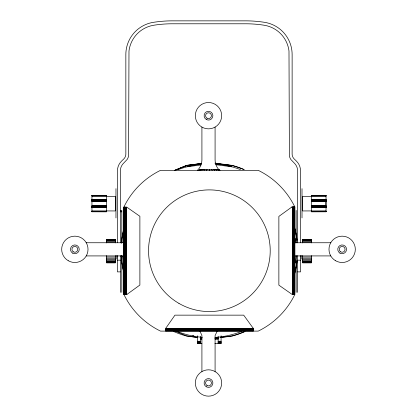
<?xml version="1.0" encoding="UTF-8"?>
<svg xmlns="http://www.w3.org/2000/svg" width="417" height="417" viewBox="0 0 417 417"><rect width="100%" height="100%" fill="white"/><g stroke="black" fill="none" stroke-linecap="round" stroke-linejoin="round"><path stroke-width="0.63" d="M221.083 337.52L220.588 337.588L232.243 336.05A88.336 88.336 0 0 0 244.967 331.578M243.705 169.537A88.143 88.143 0 0 0 232.191 165.58L215.36 163.558M217.158 331.218L215.083 335.586L215.083 371.578M197.361 170.402C200.233 167.754 201.917 163.902 201.917 159.998L201.917 127.086A13.167 13.167 0 0 1 201.917 104.281A13.167 13.167 0 0 1 221.667 115.686A13.167 13.167 0 0 1 201.917 127.086M123.922 294.501A79.261 79.261 0 0 0 160.529 331.108L258.227 331.108A79.261 79.261 0 0 0 294.829 294.501L294.829 206.947A79.261 79.261 0 0 0 258.227 170.339L160.529 170.339A79.261 79.261 0 0 0 123.922 206.947L123.922 294.501L126.82 294.501L139.883 285.04L139.883 216.293L126.82 207.166L123.922 207.166M294.829 206.947L291.931 206.947L278.869 216.407L278.869 285.155L291.931 294.282L294.829 294.282M174.676 170.298L186.514 165.398L201.62 163.407M175.343 170.23L186.566 165.58L201.635 163.6M174.702 170.381L186.566 165.58M201.458 163.808L186.613 165.763L186.514 165.398L201.62 163.542M186.894 166.821L200.905 164.965M215.021 338.124L218.154 337.588L215.021 337.588M221.083 337.327L232.191 335.867A88.143 88.143 0 0 0 244.294 331.656M215.104 338.307L218.154 337.906L218.154 338.87L215.104 338.87M91.948 195.51L106.58 195.563M311.395 195.51L326.026 195.563M91.948 195.62L106.58 195.62M311.395 195.62L326.026 195.62M91.948 195.677L106.58 195.677M311.395 195.745L326.026 195.677M91.948 195.823L106.58 195.823M311.395 195.823L326.026 195.823M106.58 196.324L115.358 196.324L115.358 210.95L91.948 210.877M311.395 196.324L302.617 196.324L302.617 210.95L326.026 210.877M91.948 196.397L106.58 196.397M311.395 196.397L326.026 196.397M91.948 199.587L106.58 199.587M311.395 199.587L326.026 199.587M91.948 199.733L106.58 199.733M311.395 199.733L326.026 199.733M91.948 199.842L106.58 199.842M311.395 199.842L326.026 199.842M91.948 199.967L106.58 199.967M311.395 199.967L326.026 199.967M91.948 200.113L106.58 200.113M311.395 200.113L326.026 200.113M91.948 200.28L106.58 200.28M311.395 200.28L326.026 200.28M91.948 200.462L106.58 200.462M311.395 200.462L326.026 200.462M91.948 200.66L106.58 200.66M311.395 200.66L326.026 200.66M91.948 200.869L106.58 200.869M311.395 200.869L326.026 200.869M91.948 201.093L106.58 201.093M311.395 201.093L326.026 201.093M91.948 201.322L106.58 201.322M311.395 201.322L326.026 201.322M91.948 201.557L106.58 201.557M311.395 201.557L326.026 201.557M91.948 205.717L106.58 205.717M311.395 205.717L326.026 205.717M91.948 205.951L106.58 205.951M311.395 205.951L326.026 205.951M91.948 206.18L106.58 206.18M311.395 206.18L326.026 206.18M91.948 206.405L106.58 206.405M311.395 206.405L326.026 206.405M91.948 206.613L106.58 206.613M311.395 206.613L326.026 206.613M91.948 206.811L106.58 206.811M311.395 206.811L326.026 206.811M91.948 206.994L106.58 206.994M311.395 206.994L326.026 206.994M91.948 207.16L106.58 207.16M311.395 207.16L326.026 207.16M91.948 207.306L106.58 207.306M311.395 207.306L326.026 207.306M91.948 207.437L106.58 207.437M311.395 207.437L326.026 207.437M91.948 207.541L106.58 207.541M311.395 207.541L326.026 207.541M91.948 207.687L106.58 207.687M311.395 207.687L326.026 207.687M120.351 210.418L121.816 210.418L121.816 242.652M91.948 211.455L106.58 211.455M311.395 211.455L326.026 211.455M91.948 211.528L106.58 211.528M311.395 211.528L326.026 211.528M91.948 211.596L106.58 211.659M311.395 211.596L326.026 211.659M91.948 211.711L106.58 211.711M311.395 211.711L326.026 211.711M91.948 211.763L106.58 211.805L106.58 195.469L91.948 195.469L91.948 211.805M120.351 211.815L121.816 211.815M326.026 211.763L311.395 211.805L311.395 195.469L326.026 195.469L326.026 211.805M106.58 239.681L115.358 239.681M302.617 239.681L311.395 239.681M106.58 239.879L115.358 239.879M302.617 239.879L311.395 239.879M106.58 240.463L115.358 240.463M302.617 240.463L311.395 240.463M106.58 241.047L115.358 241.047M302.617 241.047L311.395 241.047M106.58 241.98L115.358 241.98M302.617 241.98L311.395 241.98M86.251 242.751L122.249 242.751A35.059 35.059 0 0 0 123.74 242.126M294.751 242.751L330.749 242.751M86.251 255.918L122.249 255.918L123.74 256.544M294.751 255.918L330.749 255.918M106.58 257.034L115.358 257.034M302.617 257.034L311.395 257.034M106.58 258.248L115.358 258.248M302.617 258.248L311.395 258.248M106.58 259.457L115.358 259.457M302.617 259.457L311.395 259.457M117.427 260.177L120.351 260.177M297.623 260.177L300.548 260.177M106.58 260.39L115.358 260.39M302.617 260.39L311.395 260.39M106.58 261.318L115.358 261.318M302.617 261.318L311.395 261.318M106.58 261.902L115.358 261.902M302.617 261.902L311.395 261.902M106.58 262.491L115.358 262.491M302.617 262.491L311.395 262.491M106.58 262.689L115.358 262.689M302.617 262.689L311.395 262.689M120.351 271.879L117.427 271.879L117.427 255.616M297.623 271.879L300.548 271.879L300.548 255.621M253.155 331.108L253.155 328.21L252.817 328.21L253.155 328.685L165.815 328.685M165.815 328.945L253.155 328.945M165.815 329.503L253.155 329.503M165.815 329.764L253.155 329.764M165.815 330.019L253.155 330.019M165.815 330.248L253.155 330.248M165.815 330.65L253.155 330.65M165.815 330.806L253.155 330.806M165.815 330.931L253.155 330.931M200.598 337.588L201.854 337.588M200.598 338.87L201.818 338.87M200.598 339.063L201.854 339.063M215.021 339.063L218.154 339.063M197.674 341.257L200.598 341.257M218.154 341.257L221.083 341.257M197.674 341.825L200.598 341.825M218.154 341.825L221.083 341.825M197.674 342.352L200.598 342.352M218.154 342.352L221.083 342.352M197.674 342.805L200.598 342.805M218.154 342.805L221.083 342.805M197.674 343.155L200.598 343.155M218.154 343.155L221.083 343.155M197.674 343.373L200.598 343.373M218.154 343.373L221.083 343.373M201.901 343.452L197.674 343.452L197.674 335.758M214.906 343.452L221.083 343.452L221.083 335.758M215.938 164.72L231.862 166.81M214.891 163.115L232.243 165.398A88.336 88.336 0 0 1 244.372 169.615M215.401 163.37L232.191 165.58M192.602 335.377L193.869 335.544M201.854 337.879L200.598 337.713L201.818 338.067M174.754 330.973L186.566 335.867L197.674 337.52L186.514 336.05A88.336 88.336 0 0 1 173.79 331.578M219.639 170.402C216.767 167.754 215.083 163.902 215.083 159.998L215.083 127.086M253.155 328.21L243.695 315.148L174.947 315.148L165.815 328.21L165.815 331.108M325.932 199.967L325.932 206.868M311.395 242.908L311.395 239.478L302.617 239.478L302.617 242.908M311.395 255.626L311.395 262.887L302.617 262.887L302.617 255.626M302.012 188.661L302.012 217.919M301.157 255.668L301.157 259.061M300.548 242.6L300.548 170.934A13.787 13.787 0 0 0 296.341 161.019L294.235 158.986A6.896 6.896 0 0 1 292.129 154.024L292.129 54.544A32.609 32.609 0 0 0 264.529 22.32A124.25 124.25 0 0 0 244.101 20.855L173.873 20.855A124.25 124.25 0 0 0 153.446 22.32A32.609 32.609 0 0 0 125.845 54.544L125.845 154.024A6.896 6.896 0 0 1 123.74 158.986L121.634 161.019A13.787 13.787 0 0 0 117.427 170.934L117.427 242.59M297.623 242.819L297.597 170.209A10.858 10.858 0 0 0 294.809 163.646L290.93 159.586A9.82 9.82 0 0 1 289.398 155.984L288.991 51.046A29.675 29.675 0 0 0 267.5 25.958L264.003 25.202A121.159 121.159 0 0 0 244.107 23.785L173.868 23.785A121.159 121.159 0 0 0 153.972 25.202L150.474 25.958A29.675 29.675 0 0 0 128.983 51.046L128.577 155.984A9.82 9.82 0 0 1 127.044 159.586L123.166 163.646A10.858 10.858 0 0 0 120.377 170.209L120.351 242.819M297.623 255.678L297.623 292.343M296.159 210.418L296.159 242.652M296.159 255.746L296.159 292.343M294.751 206.947L294.751 294.282M294.657 206.947L294.657 294.282M294.527 206.947L294.527 294.282M294.371 206.947L294.371 294.282M293.975 206.947L293.975 294.282M293.74 206.947L293.74 294.282M293.49 206.947L293.49 294.282M293.224 206.947L293.224 294.282M292.671 206.947L292.671 294.282M292.406 206.947L292.406 294.282M291.931 206.947L291.931 207.285M218.154 336.227L218.154 343.452M209.376 169.458L209.376 170.355M201.917 371.578A13.167 13.167 0 0 1 221.667 382.983A13.167 13.167 0 0 1 201.917 394.388A13.167 13.167 0 0 1 201.917 371.578L201.917 335.586A35.059 35.059 0 0 0 199.842 331.218M200.598 336.227L200.598 343.452M126.82 294.501L126.82 294.162L126.346 294.501L126.346 207.166M126.085 207.166L126.085 294.501M125.533 207.166L125.533 294.501M125.267 207.166L125.267 294.501M125.017 207.166L125.017 294.501M124.782 207.166L124.782 294.501M124.381 207.166L124.381 294.501M124.224 207.166L124.224 294.501M124.099 207.166L124.099 294.501M124.005 207.166L124.005 294.501M121.816 255.746L121.816 292.343M120.351 255.678L120.351 292.343M116.817 255.668L116.817 259.061M115.962 188.661L115.962 217.919M115.358 242.908L115.358 239.478L106.58 239.478L106.58 242.908M115.358 255.626L115.358 262.887L106.58 262.887L106.58 255.626M198.706 170.355A3.112 3.112 0 0 1 200.744 169.458L218.013 169.458A3.112 3.112 0 0 1 220.051 170.355M199.071 170.355A3.112 3.008 -90 0 1 201.036 169.458M200.134 170.355A3.112 2.695 90 0 1 201.901 169.458M201.833 170.355A3.112 2.2 -90 0 1 203.272 169.458A3.112 2.2 90 0 0 203.006 169.5M204.043 170.355A3.112 1.553 90 0 1 205.06 169.458A3.112 1.553 -90 0 0 204.872 169.5M206.613 170.355A3.112 0.803 -90 0 1 207.145 169.458M211.612 169.458A3.112 0.803 -90 0 1 212.138 170.355M213.697 169.458A3.112 1.553 90 0 1 214.713 170.355M215.485 169.458A3.112 2.2 -90 0 1 216.923 170.355M216.856 169.458A3.112 2.695 -90 0 1 218.617 170.355M217.721 169.458A3.112 3.008 90 0 1 219.686 170.355M296.096 255.892A86.872 86.872 0 0 1 295.377 263.033M241.109 331.598A86.872 86.872 0 0 1 215.198 337.405M202.261 337.306A86.872 86.872 0 0 1 177.647 331.598M123.291 262.387A86.872 86.872 0 0 1 122.655 255.892M122.911 242.303A86.872 86.872 0 0 1 123.291 239.061M178.257 169.615A86.872 86.872 0 0 1 200.958 164.256M215.844 164.09A86.872 86.872 0 0 1 240.5 169.615M295.377 238.415A86.872 86.872 0 0 1 295.903 242.955M297.04 261.615A88.336 88.336 0 0 1 294.704 273.588M124.052 273.588A88.336 88.336 0 0 1 121.191 255.835M121.373 243.043A88.336 88.336 0 0 1 124.052 227.859M294.704 227.859A88.336 88.336 0 0 1 297.04 239.832M296.998 260.307A88.143 88.143 0 0 1 294.678 272.927M123.917 272.306A88.143 88.143 0 0 1 121.378 255.824M121.566 243.059A88.143 88.143 0 0 1 123.917 229.142M294.678 228.521A88.143 88.143 0 0 1 296.998 241.141M178.961 303.404A60.83 60.83 0 0 0 270.211 250.721A60.83 60.83 0 0 0 178.961 198.044A60.83 60.83 0 0 0 178.961 303.404M207.046 385.506A2.914 2.914 0 0 0 211.414 382.983A2.914 2.914 0 0 0 207.046 380.46A2.914 2.914 0 0 0 207.046 385.506M206.306 386.783A4.389 4.389 0 0 0 212.889 382.983A4.389 4.389 0 0 0 206.306 379.183A4.389 4.389 0 0 0 206.306 386.783M68.268 260.734A13.167 13.167 0 0 0 88.018 249.335A13.167 13.167 0 0 0 68.268 237.93A13.167 13.167 0 0 0 68.268 260.734M335.565 260.734A13.167 13.167 0 0 0 355.315 249.335A13.167 13.167 0 0 0 335.565 237.93A13.167 13.167 0 0 0 335.565 260.734M207.046 118.209A2.914 2.914 0 0 0 211.414 115.686A2.914 2.914 0 0 0 207.046 113.163A2.914 2.914 0 0 0 207.046 118.209M206.306 119.486A4.389 4.389 0 0 0 212.889 115.686A4.389 4.389 0 0 0 206.306 111.886A4.389 4.389 0 0 0 206.306 119.486M340.694 251.858A2.914 2.914 0 0 0 345.062 249.335A2.914 2.914 0 0 0 340.694 246.812A2.914 2.914 0 0 0 340.694 251.858M339.954 253.135A4.389 4.389 0 0 0 346.537 249.335A4.389 4.389 0 0 0 339.954 245.535A4.389 4.389 0 0 0 339.954 253.135M73.392 251.858A2.914 2.914 0 0 0 77.765 249.335A2.914 2.914 0 0 0 73.392 246.812A2.914 2.914 0 0 0 73.392 251.858M72.657 253.135A4.389 4.389 0 0 0 79.24 249.335A4.389 4.389 0 0 0 72.657 245.535A4.389 4.389 0 0 0 72.657 253.135"/></g></svg>
